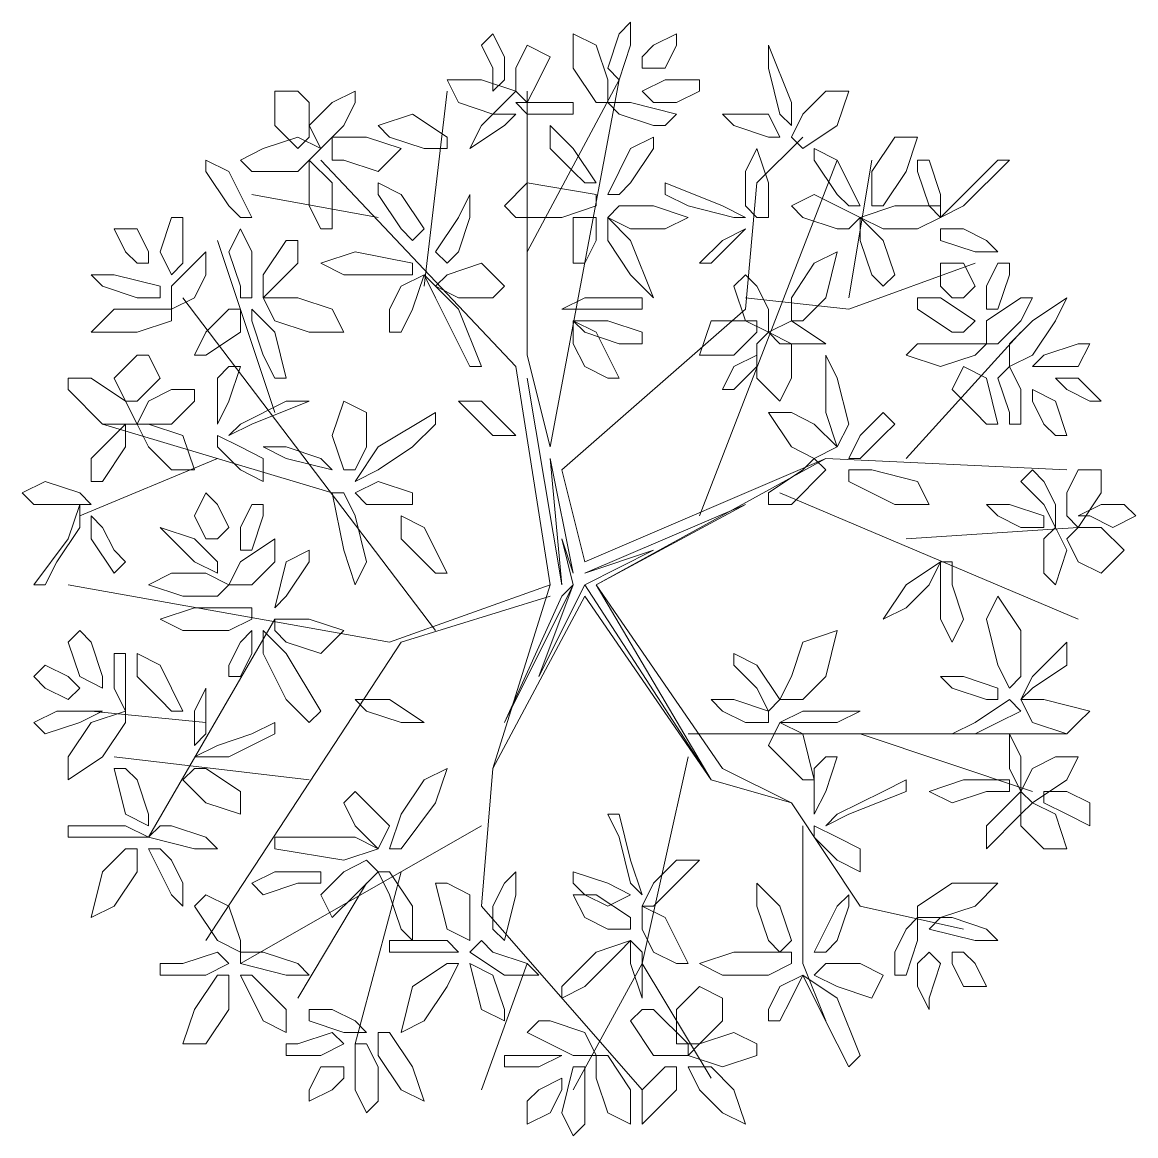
# Model space of a CAD drawing. Header units: millimetres. Extents: x 2529 to 2673, y 1639 to 1859.
# Drawn here: x 2562.91 to 2565.649, y 1708.083 to 1710.822 of the extents above; entities that cross this region are included whole.
import ezdxf

# ---------------------------------------------------------------- set-up
doc = ezdxf.new("R2010")
doc.units = ezdxf.units.MM
doc.layers.add('PDF_0', color=7, linetype='Continuous')

msp = doc.modelspace()

# ---------------------------------------------------------------- linework, layer by layer
at = {"layer": 'PDF_0', "lineweight": 9}
for points in [[(2564.3499, 1710.7092), (2564.3782, 1710.6809), (2564.4064, 1710.7656), (2564.4064, 1710.8221), (2564.3782, 1710.7939)], [(2564.0675, 1710.6527), (2564.0958, 1710.6809), (2564.0958, 1710.7374), (2564.0675, 1710.7939), (2564.0393, 1710.7656), (2564.0675, 1710.7092)], [(2564.3499, 1710.6244), (2564.3217, 1710.6244), (2564.2652, 1710.7092), (2564.2652, 1710.7939), (2564.3217, 1710.7656), (2564.3499, 1710.6809)], [(2564.4346, 1710.7092), (2564.4346, 1710.7374), (2564.4629, 1710.7656), (2564.5194, 1710.7939), (2564.5194, 1710.7656), (2564.4911, 1710.7092)], [(2564.1522, 1710.6244), (2564.124, 1710.6527), (2564.124, 1710.7092), (2564.1522, 1710.7656), (2564.2087, 1710.7374), (2564.1805, 1710.6809)], [(2564.7453, 1710.7092), (2564.7453, 1710.7656), (2564.8017, 1710.6244), (2564.8017, 1710.568), (2564.7735, 1710.5962)], [(2564.0675, 1710.5962), (2563.9828, 1710.6244), (2563.9546, 1710.6809), (2564.0393, 1710.6809), (2564.124, 1710.6527), (2564.0958, 1710.6244)], [(2564.5194, 1710.6244), (2564.4629, 1710.6244), (2564.4346, 1710.6527), (2564.4911, 1710.6809), (2564.5758, 1710.6809), (2564.5758, 1710.6527)], [(2563.6157, 1710.6244), (2563.6157, 1710.5397), (2563.5874, 1710.5115), (2563.531, 1710.568), (2563.531, 1710.6527), (2563.5874, 1710.6527)], [(2563.7286, 1710.6527), (2563.7286, 1710.6244), (2563.7004, 1710.568), (2563.6439, 1710.5115), (2563.6157, 1710.568), (2563.6722, 1710.6244)], [(2564.8017, 1710.5397), (2564.83, 1710.5115), (2564.9147, 1710.568), (2564.9429, 1710.6527), (2564.8865, 1710.6527), (2564.83, 1710.5962)], [(2564.2087, 1710.5962), (2564.1522, 1710.5962), (2564.124, 1710.6244), (2564.1805, 1710.6244), (2564.2652, 1710.6244), (2564.2652, 1710.5962)], [(2564.4629, 1710.568), (2564.3782, 1710.5962), (2564.3499, 1710.6244), (2564.4064, 1710.6244), (2564.5194, 1710.5962), (2564.4911, 1710.568)], [(2563.8981, 1710.5115), (2563.8134, 1710.5397), (2563.7851, 1710.568), (2563.8698, 1710.5962), (2563.9546, 1710.5397), (2563.9546, 1710.5115)], [(2564.0393, 1710.568), (2564.011, 1710.5115), (2564.0958, 1710.568), (2564.124, 1710.5962), (2564.0675, 1710.5962)], [(2564.6606, 1710.568), (2564.6323, 1710.5962), (2564.7453, 1710.5962), (2564.7735, 1710.5397), (2564.7453, 1710.5397)], [(2564.2652, 1710.455), (2564.2087, 1710.5115), (2564.2087, 1710.568), (2564.2652, 1710.5115), (2564.3217, 1710.4268), (2564.2934, 1710.4268)], [(2563.5027, 1710.5115), (2563.5874, 1710.5397), (2563.6439, 1710.5115), (2563.5874, 1710.455), (2563.4745, 1710.455), (2563.4462, 1710.4832)], [(2563.6722, 1710.4832), (2563.6722, 1710.5397), (2563.7569, 1710.5397), (2563.8416, 1710.5115), (2563.7851, 1710.455), (2563.7004, 1710.4832)], [(2564.4064, 1710.4268), (2564.4629, 1710.5115), (2564.4629, 1710.5397), (2564.4064, 1710.5115), (2564.3499, 1710.3985), (2564.3782, 1710.3985)], [(2564.9994, 1710.3703), (2565.0277, 1710.3703), (2565.0841, 1710.455), (2565.1124, 1710.5397), (2565.0559, 1710.5397), (2564.9994, 1710.455)], [(2564.717, 1710.342), (2564.7453, 1710.342), (2564.7453, 1710.4268), (2564.717, 1710.5115), (2564.6888, 1710.455), (2564.6888, 1710.3703)], [(2564.9147, 1710.3985), (2564.8582, 1710.4832), (2564.8582, 1710.5115), (2564.9147, 1710.4832), (2564.9712, 1710.3703), (2564.9429, 1710.3703)], [(2563.418, 1710.3703), (2563.3615, 1710.455), (2563.3615, 1710.4832), (2563.418, 1710.455), (2563.4745, 1710.342), (2563.4462, 1710.342)], [(2563.6157, 1710.3703), (2563.6157, 1710.455), (2563.6157, 1710.4832), (2563.6722, 1710.4268), (2563.6722, 1710.3138), (2563.6439, 1710.3138)], [(2565.1124, 1710.455), (2565.1406, 1710.3703), (2565.1689, 1710.342), (2565.1689, 1710.3985), (2565.1406, 1710.4832), (2565.1124, 1710.4832)], [(2565.2818, 1710.455), (2565.1971, 1710.3703), (2565.1689, 1710.342), (2565.2253, 1710.3703), (2565.3383, 1710.4832), (2565.3101, 1710.4832)], [(2563.8416, 1710.3138), (2563.7851, 1710.3985), (2563.7851, 1710.4268), (2563.8416, 1710.3985), (2563.8981, 1710.3138), (2563.8698, 1710.2856)], [(2564.237, 1710.342), (2564.124, 1710.342), (2564.0958, 1710.3703), (2564.1522, 1710.4268), (2564.3217, 1710.3985), (2564.3217, 1710.3703)], [(2564.5476, 1710.3703), (2564.6606, 1710.342), (2564.6888, 1710.342), (2564.6323, 1710.3703), (2564.4911, 1710.4268), (2564.4911, 1710.3985)], [(2563.9828, 1710.2573), (2564.011, 1710.342), (2564.011, 1710.3985), (2563.9828, 1710.342), (2563.9263, 1710.2573), (2563.9546, 1710.2291)], [(2564.9147, 1710.3138), (2564.83, 1710.342), (2564.8017, 1710.3703), (2564.8582, 1710.3985), (2564.9712, 1710.342), (2564.9429, 1710.3138)], [(2564.3499, 1710.342), (2564.3782, 1710.3703), (2564.4629, 1710.3703), (2564.5476, 1710.342), (2564.4911, 1710.3138), (2564.4064, 1710.3138)], [(2565.1124, 1710.3138), (2565.0277, 1710.3138), (2564.9712, 1710.342), (2565.0559, 1710.3703), (2565.1689, 1710.3703), (2565.1689, 1710.342)], [(2563.305, 1710.2856), (2563.305, 1710.2291), (2563.2768, 1710.2008), (2563.2486, 1710.2573), (2563.2768, 1710.342), (2563.305, 1710.342)], [(2564.2652, 1710.2291), (2564.2934, 1710.2291), (2564.3217, 1710.2856), (2564.3217, 1710.342), (2564.2652, 1710.342), (2564.2652, 1710.2856)], [(2564.4064, 1710.2008), (2564.4629, 1710.1444), (2564.4064, 1710.2856), (2564.3499, 1710.342), (2564.3499, 1710.2856)], [(2564.9994, 1710.2008), (2564.9712, 1710.2856), (2564.9712, 1710.342), (2565.0277, 1710.2856), (2565.0559, 1710.2008), (2565.0277, 1710.1726)], [(2563.2203, 1710.2291), (2563.1921, 1710.2291), (2563.1638, 1710.2573), (2563.1356, 1710.3138), (2563.1921, 1710.3138), (2563.2203, 1710.2573)], [(2563.4462, 1710.1726), (2563.418, 1710.2573), (2563.4462, 1710.3138), (2563.4745, 1710.2573), (2563.4745, 1710.1444), (2563.4462, 1710.1444)], [(2564.6041, 1710.2291), (2564.5758, 1710.2291), (2564.6323, 1710.2856), (2564.6888, 1710.3138), (2564.6606, 1710.2856)], [(2565.1689, 1710.3138), (2565.1689, 1710.2856), (2565.2536, 1710.2573), (2565.3101, 1710.2573), (2565.2818, 1710.2856), (2565.2253, 1710.3138)], [(2563.5027, 1710.2008), (2563.5592, 1710.2856), (2563.5874, 1710.2856), (2563.5874, 1710.2291), (2563.5027, 1710.1444), (2563.5027, 1710.1726)], [(2563.3615, 1710.2008), (2563.3615, 1710.2573), (2563.2768, 1710.1726), (2563.2768, 1710.1161), (2563.3333, 1710.1444)], [(2563.8134, 1710.2008), (2563.7004, 1710.2008), (2563.6439, 1710.2291), (2563.7286, 1710.2573), (2563.8698, 1710.2291), (2563.8698, 1710.2008)], [(2564.8017, 1710.0879), (2564.83, 1710.0879), (2564.8865, 1710.1444), (2564.9147, 1710.2573), (2564.8582, 1710.2291), (2564.8017, 1710.1444)], [(2563.9263, 1710.1726), (2563.9546, 1710.2008), (2564.0393, 1710.2291), (2564.0958, 1710.1726), (2564.0675, 1710.1444), (2563.9828, 1710.1444)], [(2565.2253, 1710.1444), (2565.1971, 1710.1444), (2565.1689, 1710.1726), (2565.1689, 1710.2291), (2565.2253, 1710.2291), (2565.2536, 1710.1726)], [(2565.3383, 1710.2008), (2565.3101, 1710.1161), (2565.2818, 1710.1161), (2565.2818, 1710.1726), (2565.3101, 1710.2291), (2565.3383, 1710.2291)], [(2563.1921, 1710.1444), (2563.1074, 1710.1726), (2563.0791, 1710.2008), (2563.1356, 1710.2008), (2563.2486, 1710.1726), (2563.2486, 1710.1444)], [(2563.8134, 1710.0596), (2563.8416, 1710.0596), (2563.8698, 1710.1161), (2563.8981, 1710.2008), (2563.8416, 1710.1726), (2563.8134, 1710.1161)], [(2563.9828, 1710.0314), (2563.9263, 1710.1444), (2563.8981, 1710.2008), (2563.9828, 1710.1161), (2564.0393, 1709.9749), (2564.011, 1709.9749)], [(2564.717, 1710.1726), (2564.7453, 1710.1161), (2564.7453, 1710.0596), (2564.6888, 1710.0879), (2564.6606, 1710.1726), (2564.6888, 1710.2008)], [(2563.5027, 1710.1444), (2563.531, 1710.0879), (2563.6157, 1710.0596), (2563.7004, 1710.0596), (2563.6722, 1710.1161), (2563.5874, 1710.1444)], [(2564.3782, 1710.1161), (2564.2934, 1710.1161), (2564.237, 1710.1161), (2564.2934, 1710.1444), (2564.4346, 1710.1444), (2564.4346, 1710.1161)], [(2565.1971, 1710.0596), (2565.1124, 1710.1161), (2565.1124, 1710.1444), (2565.1689, 1710.1444), (2565.2536, 1710.0879), (2565.2253, 1710.0596)], [(2565.3665, 1710.0879), (2565.3101, 1710.0314), (2565.2818, 1710.0314), (2565.2818, 1710.0879), (2565.3665, 1710.1444), (2565.3948, 1710.1444)], [(2565.3383, 1709.9749), (2565.3383, 1710.0314), (2565.3948, 1710.0879), (2565.4795, 1710.1444), (2565.4513, 1710.0879), (2565.3948, 1710.0032)], [(2563.2768, 1710.1161), (2563.2768, 1710.0879), (2563.1921, 1710.0596), (2563.0791, 1710.0596), (2563.1356, 1710.1161), (2563.2203, 1710.1161)], [(2563.3615, 1710.0596), (2563.418, 1710.1161), (2563.4462, 1710.1161), (2563.4462, 1710.0596), (2563.3615, 1710.0032), (2563.3333, 1710.0032)], [(2563.5027, 1710.0032), (2563.4745, 1710.0879), (2563.4745, 1710.1161), (2563.531, 1710.0596), (2563.5592, 1709.9467), (2563.531, 1709.9467)], [(2564.3782, 1710.0314), (2564.2934, 1710.0596), (2564.2652, 1710.0879), (2564.3499, 1710.0879), (2564.4346, 1710.0596), (2564.4346, 1710.0314)], [(2564.2934, 1709.9749), (2564.2652, 1710.0314), (2564.2652, 1710.0879), (2564.3217, 1710.0596), (2564.3782, 1709.9467), (2564.3499, 1709.9467)], [(2564.717, 1710.0879), (2564.717, 1710.0596), (2564.6606, 1710.0032), (2564.5758, 1710.0032), (2564.6041, 1710.0879), (2564.6606, 1710.0879)], [(2564.83, 1710.0314), (2564.8865, 1710.0314), (2564.8017, 1710.0879), (2564.7453, 1710.0596), (2564.7735, 1710.0314)], [(2564.8017, 1710.0314), (2564.8017, 1709.9467), (2564.7735, 1709.8902), (2564.717, 1709.9467), (2564.717, 1710.0314), (2564.7453, 1710.0596)], [(2565.2818, 1710.0314), (2565.2536, 1710.0032), (2565.1689, 1709.9749), (2565.0841, 1710.0032), (2565.1124, 1710.0314), (2565.2253, 1710.0314)], [(2565.423, 1710.0032), (2565.3948, 1709.9749), (2565.5077, 1709.9749), (2565.536, 1710.0314), (2565.5077, 1710.0314)], [(2563.2486, 1709.9467), (2563.1921, 1709.8902), (2563.1638, 1709.8902), (2563.1356, 1709.9467), (2563.1921, 1710.0032), (2563.2203, 1710.0032)], [(2564.717, 1710.0032), (2564.6606, 1709.9749), (2564.6323, 1709.9185), (2564.6606, 1709.9185), (2564.717, 1709.9749)], [(2564.9147, 1709.9467), (2564.8865, 1710.0032), (2564.8865, 1709.862), (2564.9147, 1709.7773), (2564.9429, 1709.8337)], [(2563.3898, 1709.9467), (2563.3898, 1709.862), (2563.3898, 1709.8337), (2563.418, 1709.8902), (2563.4462, 1709.9749), (2563.418, 1709.9749)], [(2565.2536, 1709.862), (2565.1971, 1709.9185), (2565.2253, 1709.9749), (2565.2818, 1709.9467), (2565.3101, 1709.8337), (2565.2818, 1709.8337)], [(2565.3383, 1709.862), (2565.3101, 1709.9467), (2565.3383, 1709.9749), (2565.3665, 1709.9185), (2565.3665, 1709.8337), (2565.3383, 1709.8337)], [(2563.0791, 1709.9467), (2563.1638, 1709.8902), (2563.1921, 1709.8337), (2563.1074, 1709.8337), (2563.0227, 1709.9185), (2563.0227, 1709.9467)], [(2565.4513, 1709.9467), (2565.5077, 1709.9467), (2565.5642, 1709.8902), (2565.536, 1709.8902), (2565.4795, 1709.9185)], [(2563.3333, 1709.9185), (2563.3333, 1709.8902), (2563.2768, 1709.8337), (2563.1921, 1709.8337), (2563.2203, 1709.8902), (2563.2768, 1709.9185)], [(2565.423, 1709.8337), (2565.3948, 1709.8902), (2565.3948, 1709.9185), (2565.4513, 1709.8902), (2565.4795, 1709.8055), (2565.4513, 1709.8055)], [(2563.5592, 1709.8902), (2563.6157, 1709.8902), (2563.4745, 1709.8337), (2563.418, 1709.8055), (2563.4462, 1709.8337)], [(2563.7286, 1709.7208), (2563.7004, 1709.7208), (2563.6722, 1709.8055), (2563.7004, 1709.8902), (2563.7569, 1709.862), (2563.7569, 1709.7773)], [(2564.0675, 1709.8055), (2564.124, 1709.8055), (2564.0393, 1709.8902), (2563.9828, 1709.8902), (2564.011, 1709.862)], [(2563.8698, 1709.7773), (2563.7851, 1709.7208), (2563.7286, 1709.6925), (2563.7851, 1709.7773), (2563.9263, 1709.862), (2563.9263, 1709.8337)], [(2564.9147, 1709.7773), (2564.8582, 1709.749), (2564.8017, 1709.7773), (2564.7453, 1709.862), (2564.8017, 1709.862), (2564.8582, 1709.8337)], [(2565.0559, 1709.8337), (2565.0277, 1709.862), (2564.9712, 1709.8055), (2564.9429, 1709.749), (2564.9712, 1709.749), (2565.0277, 1709.8055)], [(2563.0791, 1709.749), (2563.1356, 1709.8055), (2563.1638, 1709.8337), (2563.1638, 1709.7773), (2563.1074, 1709.6925), (2563.0791, 1709.6925)], [(2563.1921, 1709.8337), (2563.2203, 1709.8337), (2563.305, 1709.8055), (2563.3333, 1709.7208), (2563.2768, 1709.7208), (2563.2203, 1709.7773)], [(2563.3898, 1709.8055), (2563.3898, 1709.7773), (2563.4462, 1709.7208), (2563.5027, 1709.6925), (2563.5027, 1709.749), (2563.4462, 1709.7773)], [(2563.6439, 1709.749), (2563.6722, 1709.7208), (2563.5592, 1709.749), (2563.5027, 1709.7773), (2563.5592, 1709.7773)], [(2564.83, 1709.7208), (2564.7453, 1709.6643), (2564.7453, 1709.6361), (2564.8017, 1709.6361), (2564.8865, 1709.7208), (2564.8582, 1709.749)], [(2564.9994, 1709.7208), (2565.1124, 1709.6925), (2565.1406, 1709.6361), (2565.0559, 1709.6361), (2564.9429, 1709.6925), (2564.9429, 1709.7208)], [(2565.423, 1709.6925), (2565.4513, 1709.6361), (2565.4513, 1709.5796), (2565.423, 1709.6361), (2565.3665, 1709.6925), (2565.3948, 1709.7208)], [(2565.4795, 1709.6643), (2565.5077, 1709.7208), (2565.5642, 1709.7208), (2565.5642, 1709.6643), (2565.5077, 1709.5796), (2565.4795, 1709.6078)], [(2563.0791, 1709.6361), (2563.0509, 1709.6643), (2562.9662, 1709.6925), (2562.9097, 1709.6643), (2562.9379, 1709.6361), (2563.0227, 1709.6361)], [(2563.8698, 1709.6361), (2563.8698, 1709.6643), (2563.7851, 1709.6925), (2563.7286, 1709.6643), (2563.7569, 1709.6361), (2563.8134, 1709.6361)], [(2563.3898, 1709.5513), (2563.3615, 1709.5513), (2563.3333, 1709.6078), (2563.3615, 1709.6643), (2563.3898, 1709.6361), (2563.418, 1709.5796)], [(2563.7286, 1709.6078), (2563.7569, 1709.4949), (2563.7286, 1709.4384), (2563.7004, 1709.5231), (2563.6722, 1709.6643), (2563.7004, 1709.6643)], [(2562.9944, 1709.4949), (2563.0509, 1709.5796), (2563.0509, 1709.6361), (2563.0227, 1709.5513), (2562.9379, 1709.4384), (2562.9662, 1709.4384)], [(2563.5027, 1709.6078), (2563.4745, 1709.5231), (2563.4462, 1709.5231), (2563.4462, 1709.5796), (2563.4745, 1709.6361), (2563.5027, 1709.6361)], [(2565.3665, 1709.5796), (2565.3101, 1709.6078), (2565.2818, 1709.6361), (2565.3383, 1709.6361), (2565.423, 1709.6078), (2565.423, 1709.5796)], [(2565.5077, 1709.6078), (2565.536, 1709.6078), (2565.5925, 1709.5796), (2565.6489, 1709.6078), (2565.6207, 1709.6361), (2565.5642, 1709.6361)], [(2563.1356, 1709.5231), (2563.1074, 1709.5796), (2563.0791, 1709.6078), (2563.0791, 1709.5513), (2563.1356, 1709.4666), (2563.1638, 1709.4949)], [(2563.8981, 1709.4949), (2563.8416, 1709.5513), (2563.8416, 1709.6078), (2563.8981, 1709.5796), (2563.9546, 1709.4666), (2563.9263, 1709.4666)], [(2563.3333, 1709.4949), (2563.2768, 1709.5513), (2563.2486, 1709.5796), (2563.3333, 1709.5513), (2563.3898, 1709.4949), (2563.3898, 1709.4666)], [(2565.423, 1709.4949), (2565.423, 1709.5513), (2565.4513, 1709.5796), (2565.4795, 1709.5231), (2565.4513, 1709.4384), (2565.423, 1709.4666)], [(2565.4795, 1709.5513), (2565.5077, 1709.5796), (2565.5642, 1709.5796), (2565.6207, 1709.5231), (2565.5642, 1709.4666), (2565.5077, 1709.4949)], [(2563.531, 1709.4949), (2563.4745, 1709.4384), (2563.418, 1709.4384), (2563.4462, 1709.4949), (2563.531, 1709.5513), (2563.531, 1709.5231)], [(2563.5592, 1709.4101), (2563.531, 1709.3819), (2563.5592, 1709.4949), (2563.6157, 1709.5231), (2563.6157, 1709.4949)], [(2565.1406, 1709.4384), (2565.1689, 1709.4949), (2565.0841, 1709.4384), (2565.0277, 1709.3537), (2565.0841, 1709.3819)], [(2565.1971, 1709.4384), (2565.2253, 1709.3537), (2565.1971, 1709.2972), (2565.1689, 1709.3537), (2565.1689, 1709.4949), (2565.1971, 1709.4949)], [(2563.418, 1709.4384), (2563.3898, 1709.4101), (2563.305, 1709.4101), (2563.2203, 1709.4384), (2563.2768, 1709.4666), (2563.3615, 1709.4666)], [(2565.3383, 1709.1842), (2565.3665, 1709.2125), (2565.3665, 1709.3254), (2565.3101, 1709.4101), (2565.2818, 1709.3537), (2565.3101, 1709.2407)], [(2563.418, 1709.3254), (2563.305, 1709.3254), (2563.2486, 1709.3537), (2563.3333, 1709.3819), (2563.4745, 1709.3819), (2563.4745, 1709.3537)], [(2563.531, 1709.3254), (2563.531, 1709.3537), (2563.6157, 1709.3537), (2563.7004, 1709.3254), (2563.6439, 1709.2689), (2563.5592, 1709.2972)], [(2563.0791, 1709.2972), (2563.1074, 1709.2125), (2563.1074, 1709.1842), (2563.0509, 1709.2125), (2563.0227, 1709.2972), (2563.0509, 1709.3254)], [(2563.418, 1709.2125), (2563.4462, 1709.2125), (2563.4745, 1709.2689), (2563.4745, 1709.3254), (2563.4462, 1709.2972), (2563.418, 1709.2407)], [(2563.5592, 1709.156), (2563.5027, 1709.2689), (2563.5027, 1709.3254), (2563.5592, 1709.2689), (2563.6439, 1709.1277), (2563.6157, 1709.0995)], [(2564.7735, 1709.156), (2564.83, 1709.156), (2564.8865, 1709.2125), (2564.9147, 1709.3254), (2564.83, 1709.2972), (2564.8017, 1709.2125)], [(2565.4795, 1709.2407), (2565.4795, 1709.2972), (2565.3948, 1709.2125), (2565.3665, 1709.156), (2565.3948, 1709.1842)], [(2563.1638, 1709.2407), (2563.1638, 1709.156), (2563.1638, 1709.1277), (2563.1356, 1709.1842), (2563.1356, 1709.2689), (2563.1638, 1709.2689)], [(2563.2486, 1709.156), (2563.1921, 1709.2125), (2563.1921, 1709.2689), (2563.2486, 1709.2407), (2563.305, 1709.1277), (2563.2768, 1709.1277)], [(2564.717, 1709.1842), (2564.6606, 1709.2407), (2564.6606, 1709.2689), (2564.717, 1709.2407), (2564.7735, 1709.156), (2564.7453, 1709.1277)], [(2563.0509, 1709.1842), (2563.0227, 1709.156), (2562.9662, 1709.1842), (2562.9379, 1709.2125), (2562.9662, 1709.2407), (2563.0227, 1709.2125)], [(2565.2818, 1709.156), (2565.1971, 1709.1842), (2565.1689, 1709.2125), (2565.2253, 1709.2125), (2565.3101, 1709.1842), (2565.3101, 1709.156)], [(2563.3333, 1709.1277), (2563.3333, 1709.0713), (2563.3333, 1709.043), (2563.3615, 1709.0713), (2563.3615, 1709.156), (2563.3615, 1709.1842)], [(2563.8416, 1709.0995), (2563.8981, 1709.0995), (2563.8134, 1709.156), (2563.7286, 1709.156), (2563.7569, 1709.1277)], [(2564.6888, 1709.0995), (2564.6323, 1709.1277), (2564.6041, 1709.156), (2564.6606, 1709.156), (2564.7453, 1709.1277), (2564.7453, 1709.0995)], [(2565.3101, 1709.0995), (2565.2536, 1709.0713), (2565.1971, 1709.0713), (2565.2536, 1709.0995), (2565.3383, 1709.156), (2565.3665, 1709.1277)], [(2565.4795, 1709.0713), (2565.3948, 1709.0995), (2565.3665, 1709.156), (2565.423, 1709.156), (2565.536, 1709.1277), (2565.5077, 1709.0995)], [(2563.0509, 1709.0995), (2563.1074, 1709.1277), (2562.9944, 1709.1277), (2562.9379, 1709.0995), (2562.9662, 1709.0713)], [(2563.1638, 1709.1277), (2563.1638, 1709.0995), (2563.1074, 1709.0148), (2563.0227, 1708.9583), (2563.0227, 1709.0148), (2563.0791, 1709.0995)], [(2564.9147, 1709.0995), (2564.9712, 1709.1277), (2564.83, 1709.1277), (2564.7735, 1709.0995), (2564.83, 1709.0995)], [(2563.4745, 1709.0713), (2563.3898, 1709.043), (2563.3333, 1709.0148), (2563.418, 1709.0148), (2563.531, 1709.0713), (2563.531, 1709.0995)], [(2564.8017, 1708.9865), (2564.7453, 1709.043), (2564.7735, 1709.0995), (2564.83, 1709.0713), (2564.8582, 1708.9583), (2564.83, 1708.9583)], [(2565.3665, 1709.0148), (2565.3383, 1709.0713), (2565.3383, 1708.9865), (2565.3665, 1708.9301), (2565.3665, 1708.9583)], [(2564.8582, 1708.9865), (2564.8582, 1708.9018), (2564.8582, 1708.8736), (2564.8865, 1708.9301), (2564.9147, 1709.0148), (2564.8865, 1709.0148)], [(2565.3948, 1708.9865), (2565.4513, 1709.0148), (2565.5077, 1709.0148), (2565.4795, 1708.9583), (2565.3948, 1708.9018), (2565.3665, 1708.9301)], [(2563.1921, 1708.9583), (2563.2203, 1708.8736), (2563.2203, 1708.8453), (2563.1638, 1708.8736), (2563.1356, 1708.9865), (2563.1638, 1708.9865)], [(2563.3333, 1708.9865), (2563.305, 1708.9583), (2563.3615, 1708.9018), (2563.4462, 1708.8736), (2563.4462, 1708.9301), (2563.3615, 1708.9865)], [(2563.8416, 1708.8736), (2563.8981, 1708.9583), (2563.9546, 1708.9865), (2563.9263, 1708.9018), (2563.8416, 1708.7889), (2563.8134, 1708.7889)], [(2565.0277, 1708.9301), (2564.9147, 1708.8736), (2564.8865, 1708.8453), (2564.9429, 1708.8736), (2565.0841, 1708.9301), (2565.0841, 1708.9583)], [(2565.2818, 1708.9301), (2565.1971, 1708.9018), (2565.1406, 1708.9301), (2565.2253, 1708.9583), (2565.3383, 1708.9583), (2565.3383, 1708.9301)], [(2563.7286, 1708.9301), (2563.7004, 1708.9018), (2563.7286, 1708.8453), (2563.7851, 1708.7889), (2563.8134, 1708.8453), (2563.7569, 1708.9018)], [(2565.2818, 1708.8453), (2565.3383, 1708.9018), (2565.3665, 1708.9301), (2565.3665, 1708.8736), (2565.2818, 1708.7889), (2565.2818, 1708.8171)], [(2565.423, 1708.9301), (2565.423, 1708.9018), (2565.4795, 1708.8736), (2565.536, 1708.8453), (2565.536, 1708.9018), (2565.4795, 1708.9301)], [(2565.3665, 1708.8736), (2565.3948, 1708.9018), (2565.4513, 1708.8736), (2565.4795, 1708.7889), (2565.423, 1708.7889), (2565.3665, 1708.8453)], [(2564.3782, 1708.8171), (2564.4064, 1708.7041), (2564.4346, 1708.6759), (2564.4064, 1708.7606), (2564.3782, 1708.8736), (2564.3499, 1708.8736)], [(2563.0791, 1708.8453), (2563.1638, 1708.8453), (2563.2203, 1708.8171), (2563.1356, 1708.8171), (2563.0227, 1708.8171), (2563.0227, 1708.8453)], [(2563.2768, 1708.8453), (2563.3615, 1708.8171), (2563.3898, 1708.7889), (2563.3333, 1708.7889), (2563.2203, 1708.8171), (2563.2486, 1708.8453)], [(2564.8582, 1708.8453), (2564.8582, 1708.8171), (2564.9147, 1708.7606), (2564.9712, 1708.7324), (2564.9712, 1708.7889), (2564.9147, 1708.8171)], [(2563.6157, 1708.8171), (2563.7286, 1708.8171), (2563.7851, 1708.7889), (2563.7004, 1708.7606), (2563.531, 1708.7889), (2563.531, 1708.8171)], [(2563.1921, 1708.7889), (2563.1638, 1708.7889), (2563.1074, 1708.7324), (2563.0791, 1708.6194), (2563.1356, 1708.6477), (2563.1921, 1708.7324)], [(2563.2768, 1708.7606), (2563.305, 1708.7041), (2563.305, 1708.6477), (2563.2768, 1708.6759), (2563.2203, 1708.7889), (2563.2486, 1708.7889)], [(2563.7569, 1708.7606), (2563.7851, 1708.7324), (2563.7286, 1708.6759), (2563.6722, 1708.6194), (2563.6439, 1708.6759), (2563.7004, 1708.7324)], [(2564.4346, 1708.6477), (2564.4629, 1708.6477), (2564.5194, 1708.7041), (2564.5758, 1708.7606), (2564.5194, 1708.7606), (2564.4629, 1708.7041)], [(2563.5874, 1708.7041), (2563.5027, 1708.6759), (2563.4745, 1708.7041), (2563.531, 1708.7324), (2563.6439, 1708.7324), (2563.6439, 1708.7041)], [(2563.8134, 1708.6759), (2563.8416, 1708.5912), (2563.8698, 1708.5629), (2563.8698, 1708.6477), (2563.8134, 1708.7324), (2563.7851, 1708.7324)], [(2564.0675, 1708.6477), (2564.0958, 1708.7041), (2564.124, 1708.7324), (2564.124, 1708.6759), (2564.0958, 1708.5629), (2564.0675, 1708.5912)], [(2564.2934, 1708.6759), (2564.3499, 1708.6477), (2564.4064, 1708.6759), (2564.3499, 1708.7041), (2564.2652, 1708.7324), (2564.2652, 1708.7041)], [(2564.011, 1708.6759), (2564.011, 1708.5912), (2564.011, 1708.5629), (2563.9546, 1708.5912), (2563.9263, 1708.7041), (2563.9546, 1708.7041)], [(2564.7453, 1708.5629), (2564.717, 1708.6477), (2564.717, 1708.7041), (2564.7735, 1708.6477), (2564.8017, 1708.5629), (2564.7735, 1708.5347)], [(2565.1124, 1708.6194), (2565.1124, 1708.6477), (2565.1971, 1708.7041), (2565.3101, 1708.7041), (2565.2536, 1708.6477), (2565.1689, 1708.6194)], [(2563.418, 1708.6477), (2563.4462, 1708.5629), (2563.4462, 1708.5347), (2563.3898, 1708.5629), (2563.3333, 1708.6477), (2563.3615, 1708.6759)], [(2564.4064, 1708.5912), (2564.4064, 1708.6194), (2564.3217, 1708.6759), (2564.2652, 1708.6759), (2564.2934, 1708.6194), (2564.3499, 1708.5912)], [(2564.9147, 1708.5629), (2564.9429, 1708.6477), (2564.9429, 1708.6759), (2564.9147, 1708.6477), (2564.8582, 1708.5347), (2564.8865, 1708.5347)], [(2564.4629, 1708.5347), (2564.4346, 1708.5912), (2564.4346, 1708.6477), (2564.4911, 1708.6194), (2564.5476, 1708.5065), (2564.5194, 1708.5065)], [(2565.0559, 1708.5347), (2565.0841, 1708.5912), (2565.1124, 1708.6194), (2565.1124, 1708.5629), (2565.0841, 1708.4782), (2565.0559, 1708.4782)], [(2565.1971, 1708.6194), (2565.2818, 1708.5912), (2565.3101, 1708.5629), (2565.2536, 1708.5629), (2565.1406, 1708.5912), (2565.1689, 1708.6194)], [(2563.8698, 1708.5629), (2563.9546, 1708.5629), (2563.9828, 1708.5347), (2563.9263, 1708.5347), (2563.8134, 1708.5347), (2563.8134, 1708.5629)], [(2564.0675, 1708.5347), (2564.1522, 1708.5065), (2564.1805, 1708.4782), (2564.0958, 1708.4782), (2564.011, 1708.5347), (2564.0393, 1708.5629)], [(2564.2934, 1708.45), (2564.3782, 1708.5347), (2564.4064, 1708.5629), (2564.3217, 1708.5347), (2564.237, 1708.45), (2564.237, 1708.4217)], [(2564.4346, 1708.45), (2564.4346, 1708.4217), (2564.4064, 1708.5065), (2564.4064, 1708.5629), (2564.4346, 1708.5347)], [(2563.305, 1708.5065), (2563.3898, 1708.5347), (2563.418, 1708.5065), (2563.3615, 1708.4782), (2563.2486, 1708.4782), (2563.2486, 1708.5065)], [(2563.5027, 1708.5347), (2563.5874, 1708.5065), (2563.6157, 1708.4782), (2563.5592, 1708.4782), (2563.4462, 1708.5065), (2563.4462, 1708.5347)], [(2564.7453, 1708.4782), (2564.6323, 1708.4782), (2564.5758, 1708.5065), (2564.6606, 1708.5347), (2564.8017, 1708.5347), (2564.8017, 1708.5065)], [(2565.1124, 1708.45), (2565.1124, 1708.5065), (2565.1406, 1708.5347), (2565.1689, 1708.5065), (2565.1406, 1708.4217), (2565.1406, 1708.3935)], [(2565.1971, 1708.5347), (2565.2253, 1708.5347), (2565.2536, 1708.5065), (2565.2818, 1708.45), (2565.2253, 1708.45), (2565.1971, 1708.5065)], [(2563.9828, 1708.5065), (2563.9546, 1708.5065), (2563.8698, 1708.45), (2563.8416, 1708.337), (2563.8981, 1708.3653), (2563.9546, 1708.45)], [(2564.0675, 1708.4782), (2564.011, 1708.5065), (2564.0393, 1708.3935), (2564.0958, 1708.3653), (2564.0958, 1708.3935)], [(2564.8582, 1708.4782), (2564.8865, 1708.5065), (2564.9712, 1708.5065), (2565.0277, 1708.4782), (2564.9994, 1708.4217), (2564.9147, 1708.45)], [(2563.418, 1708.4782), (2563.3898, 1708.4782), (2563.3333, 1708.3935), (2563.305, 1708.3088), (2563.3615, 1708.3088), (2563.418, 1708.3935)], [(2563.5027, 1708.45), (2563.5592, 1708.3935), (2563.5592, 1708.337), (2563.5027, 1708.3653), (2563.4462, 1708.4782), (2563.4745, 1708.4782)], [(2564.7453, 1708.3653), (2564.7735, 1708.3653), (2564.8017, 1708.4217), (2564.83, 1708.4782), (2564.7735, 1708.45), (2564.7453, 1708.3935)], [(2564.9147, 1708.3088), (2564.8582, 1708.4217), (2564.83, 1708.4782), (2564.9147, 1708.4217), (2564.9712, 1708.2806), (2564.9429, 1708.2523)], [(2564.6323, 1708.3653), (2564.5758, 1708.3088), (2564.5194, 1708.3088), (2564.5194, 1708.3935), (2564.5758, 1708.45), (2564.6323, 1708.4217)], [(2563.6722, 1708.3935), (2563.7286, 1708.3653), (2563.7569, 1708.337), (2563.7004, 1708.337), (2563.6157, 1708.3653), (2563.6157, 1708.3935)], [(2564.4629, 1708.3935), (2564.5476, 1708.3088), (2564.5476, 1708.2806), (2564.4629, 1708.2806), (2564.4064, 1708.3653), (2564.4346, 1708.3935)], [(2564.2087, 1708.3653), (2564.2934, 1708.337), (2564.3217, 1708.2806), (2564.2652, 1708.2806), (2564.1522, 1708.337), (2564.1805, 1708.3653)], [(2563.5874, 1708.3088), (2563.6722, 1708.337), (2563.7004, 1708.3088), (2563.6439, 1708.2806), (2563.5592, 1708.2806), (2563.5592, 1708.3088)], [(2563.7851, 1708.337), (2563.8134, 1708.337), (2563.8698, 1708.2523), (2563.8981, 1708.1676), (2563.8416, 1708.1958), (2563.7851, 1708.2806)], [(2564.717, 1708.3088), (2564.717, 1708.2806), (2564.6323, 1708.2523), (2564.5476, 1708.2806), (2564.5758, 1708.3088), (2564.6606, 1708.337)], [(2563.7851, 1708.2523), (2563.7851, 1708.1676), (2563.7569, 1708.1394), (2563.7286, 1708.1958), (2563.7286, 1708.3088), (2563.7569, 1708.3088)], [(2564.124, 1708.2806), (2564.2087, 1708.2806), (2564.237, 1708.2806), (2564.1805, 1708.2523), (2564.0958, 1708.2523), (2564.0958, 1708.2806)], [(2564.3217, 1708.2806), (2564.3499, 1708.2806), (2564.4064, 1708.1958), (2564.4064, 1708.1111), (2564.3499, 1708.1394), (2564.3217, 1708.2241)], [(2563.7004, 1708.2523), (2563.7004, 1708.2241), (2563.6722, 1708.1958), (2563.6157, 1708.1676), (2563.6157, 1708.1958), (2563.6439, 1708.2523)], [(2564.2934, 1708.1958), (2564.2934, 1708.1111), (2564.2652, 1708.0829), (2564.237, 1708.1394), (2564.2652, 1708.2523), (2564.2934, 1708.2523)], [(2564.4346, 1708.1958), (2564.4911, 1708.2523), (2564.5194, 1708.2523), (2564.5194, 1708.1958), (2564.4346, 1708.1111), (2564.4346, 1708.1394)], [(2564.5476, 1708.2523), (2564.6041, 1708.2523), (2564.6606, 1708.1958), (2564.6888, 1708.1111), (2564.6323, 1708.1394), (2564.5758, 1708.1958)], [(2564.237, 1708.2241), (2564.237, 1708.1958), (2564.2087, 1708.1394), (2564.1522, 1708.1111), (2564.1522, 1708.1676), (2564.1805, 1708.1958)]]:
    msp.add_lwpolyline(points, close=True, dxfattribs=at)
for points in [[(2564.1522, 1710.2573), (2564.3782, 1710.6809), (2564.2087, 1709.7773), (2564.1522, 1710.0032), (2564.1522, 1710.6527)], [(2563.8981, 1710.1726), (2563.9546, 1710.6527)], [(2564.83, 1710.5397), (2564.717, 1710.4268), (2564.6888, 1710.1161), (2564.237, 1709.7208), (2564.2934, 1709.4949), (2564.8865, 1709.749), (2564.3217, 1709.4384), (2564.6888, 1709.6361), (2564.2934, 1709.4666), (2564.4629, 1709.5231), (2564.2934, 1709.4384), (2564.6041, 1708.9583), (2564.3217, 1709.4384), (2564.6323, 1708.9865), (2564.8017, 1708.9018)], [(2564.2087, 1709.4384), (2564.124, 1709.9749), (2563.6439, 1710.4832)], [(2564.5758, 1709.6078), (2564.9147, 1710.4832)], [(2564.9429, 1710.1444), (2564.9994, 1710.4832)], [(2563.7851, 1710.342), (2563.4745, 1710.3985)], [(2563.531, 1709.862), (2563.3898, 1710.2856)], [(2564.6888, 1710.1444), (2564.9429, 1710.1161), (2565.2536, 1710.2291)], [(2563.9263, 1709.3254), (2563.305, 1710.1444)], [(2565.0841, 1709.749), (2565.3665, 1710.0596)], [(2564.1522, 1709.9467), (2564.237, 1709.4384), (2564.2087, 1709.749), (2564.2652, 1709.4666), (2564.237, 1709.5513), (2564.2652, 1709.4384), (2564.237, 1709.4101), (2564.0958, 1709.0995), (2564.2652, 1709.4384), (2564.1805, 1709.2125), (2564.2934, 1709.4384)], [(2563.6722, 1709.6643), (2563.1074, 1709.8337)], [(2563.3898, 1709.749), (2563.0509, 1709.6078)], [(2564.8865, 1709.749), (2565.4795, 1709.7208)], [(2564.7735, 1709.6643), (2565.5077, 1709.3537)], [(2565.0841, 1709.5513), (2565.5077, 1709.5796)], [(2565.2253, 1708.5912), (2564.9712, 1708.6477), (2564.8017, 1708.9018), (2564.6041, 1708.9583), (2564.2934, 1709.4101), (2564.0675, 1708.9865), (2564.2087, 1709.4384), (2563.8134, 1709.2972), (2563.0227, 1709.4384)], [(2564.2087, 1709.4101), (2563.8416, 1709.2972), (2563.3615, 1708.5629)], [(2563.531, 1709.3537), (2563.2203, 1708.8171)], [(2563.3615, 1709.0995), (2563.0791, 1709.1277)], [(2564.5476, 1709.0713), (2565.4795, 1709.0713)], [(2564.9712, 1709.0713), (2565.3948, 1708.9301)], [(2563.6157, 1708.9583), (2563.1356, 1709.0148)], [(2564.5476, 1709.0148), (2564.4346, 1708.5065)], [(2564.0675, 1708.9865), (2564.0393, 1708.6477), (2564.4346, 1708.1958)], [(2564.0393, 1708.8453), (2563.4462, 1708.5065)], [(2564.83, 1708.8453), (2564.83, 1708.5065), (2564.8865, 1708.3653)], [(2563.8416, 1708.7324), (2563.7286, 1708.3088)], [(2563.7569, 1708.7041), (2563.5874, 1708.4217)], [(2564.1522, 1708.5065), (2564.0393, 1708.1958)], [(2564.6041, 1708.2241), (2564.4346, 1708.5065), (2564.2652, 1708.1958)]]:
    msp.add_lwpolyline(points, dxfattribs=at)

doc.saveas('drawing.dxf')
